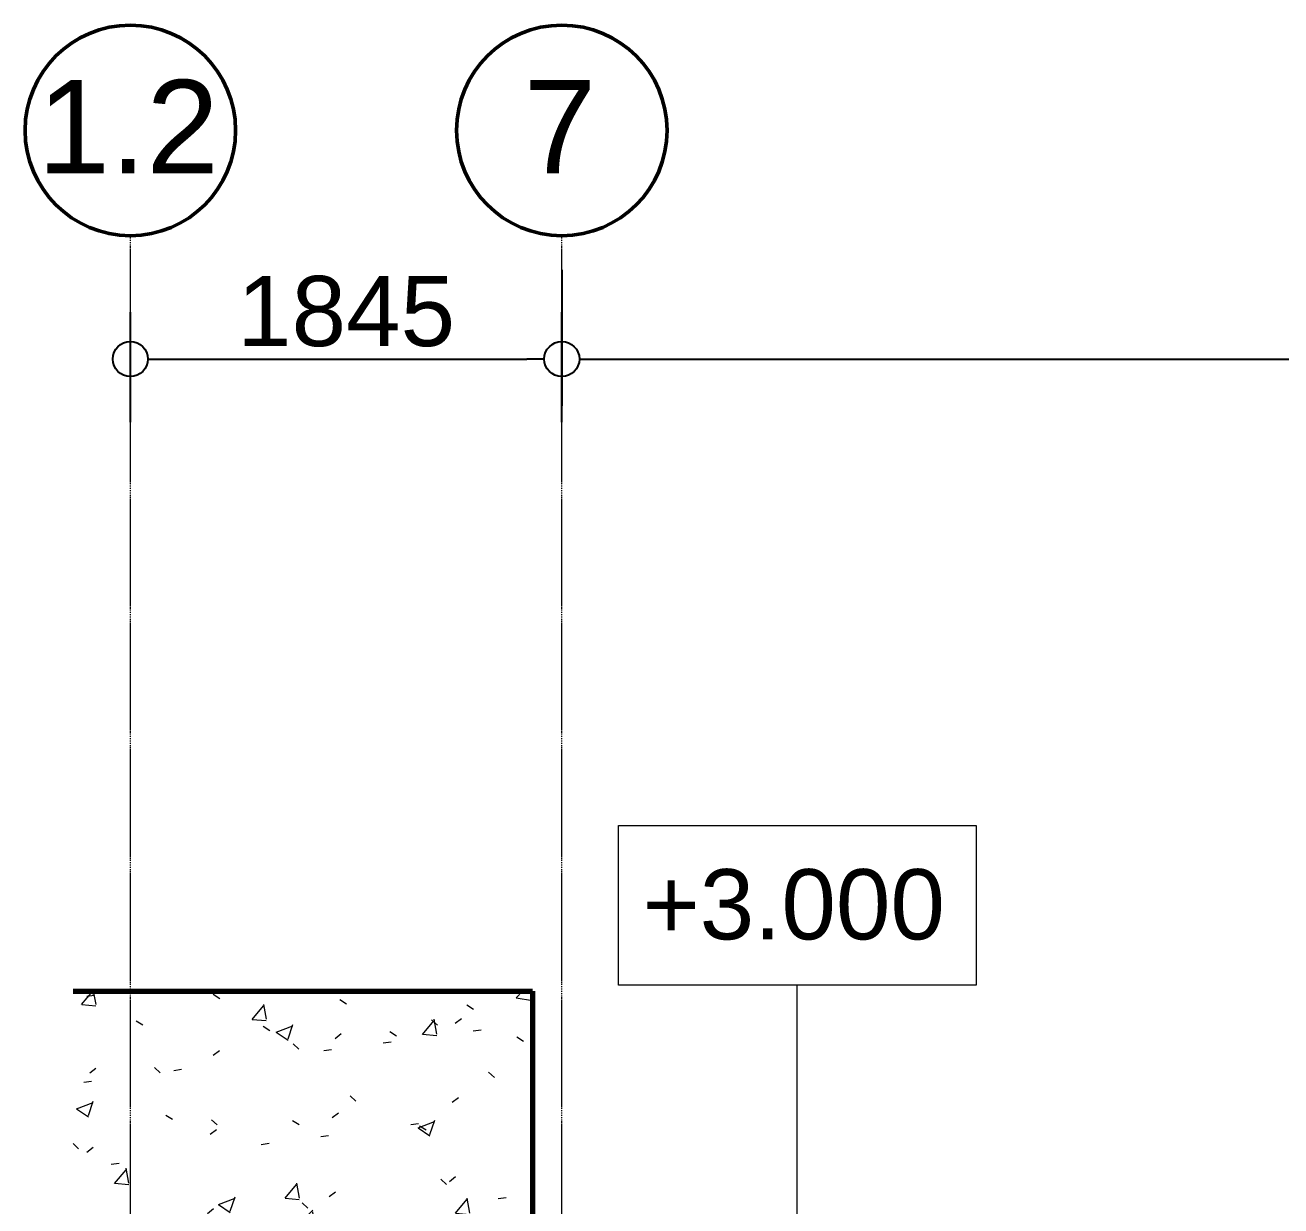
# Model space of a CAD drawing. Header units: millimetres. Extents: x -853432 to -773672, y -18171 to 22484.
# Drawn here: x -849577 to -844208, y 17055 to 22102 of the extents above; entities that cross this region are included whole.
import ezdxf

# ---------------------------------------------------------------- set-up
doc = ezdxf.new("R2010")
doc.units = ezdxf.units.MM
doc.linetypes.add('DPA_Grid _ Level 100', pattern=[10, 5.5, -1.6, 1.3, -1.6])
for name, color, linetype, lineweight in [('A-ANNO-DIMS', 1, 'Continuous', 9), ('A-WALL', 5, 'Continuous', 35), ('A-WALL-PATT', 1, 'Continuous', 35), ('G-ANNO-TEXT', 3, 'Continuous', 9), ('S-GRID', 251, 'Continuous', 9), ('S-GRID-IDEN', 3, 'Continuous', 50)]:
    doc.layers.add(name, color=color, linetype=linetype, lineweight=lineweight)
doc.styles.add('Arial', font='arial.ttf', dxfattribs={"height": 400})
doc.styles.add('Arial_2', font='arial.ttf', dxfattribs={"height": 300})
doc.dimstyles.new('DPA-DIM-3_0_C-C', dxfattribs={"dimscale": 304.8, "dimtxt": 306.07782, "dimasz": 0.492126, "dimexe": 0.656168, "dimexo": 0.0625, "dimgap": 0.164042, "dimtad": 1, "dimdec": 0, "dimzin": 0, "dimdsep": 46, "dimtxsty": 'Arial_2', "dimblk1": 'DOTBLANK', "dimblk2": 'DOTBLANK', "dimsah": 1, "dimcen": 0.09, "dimdle": 0.656168, "dimadec": 8, "dimazin": 0, "dimtfac": 1, "dimtdec": 4, "dimtix": 1, "dimtmove": 0, "dimatfit": 3, "dimfxl": 1.312336, "dimfxlon": 1, "dimtvp": 1, "dimtolj": 1, "dimtzin": 0, "dimarcsym": 2})

# ---------------------------------------------------------------- blocks, each defined once
blk = doc.blocks.new('Grid - 100 Scale-2291345-4251-01 ENLARGED CONCOURSE LEVEL - REFLECTED CEILING PLAN - SHEET 2')
at = {"layer": 'S-GRID-IDEN'}
blk.add_circle((0, 0), 4.5, dxfattribs=at)
blk = doc.blocks.new('_DotBlank')
at = {"color": 0, "linetype": 'ByBlock', "lineweight": -2}
blk.add_line((-0.5, 0), (-1, 0), dxfattribs=at)
blk.add_circle((0, 0), 0.5, dxfattribs=at)
blk = doc.blocks.new('*D2465')
at = {"layer": 'A-ANNO-DIMS', "color": 0, "lineweight": -2, "transparency": 16777216}
for p, q in [((-11400, 17476.4), (-11400, 16895.4)), ((0, 17476.4), (0, 16895.4)), ((-11250, 17095.4), (-150, 17095.4))]:
    blk.add_line(p, q, dxfattribs=at)
at = {"layer": 'Defpoints', "color": 0, "transparency": 16777216}
for p in [(-11400, 17495.4), (0, 17495.4), (0, 17095.4)]:
    blk.add_point(p, dxfattribs=at)
at = {"layer": 'A-ANNO-DIMS', "color": 0, "lineweight": -2, "transparency": 16777216, "xscale": 150, "yscale": 150, "zscale": 150, "rotation": 180}
blk.add_blockref('_DotBlank', (-11400, 17095.4), dxfattribs=at)
at = {"layer": 'A-ANNO-DIMS', "color": 0, "lineweight": -2, "transparency": 16777216, "xscale": 150, "yscale": 150, "zscale": 150}
blk.add_blockref('_DotBlank', (0, 17095.4), dxfattribs=at)
at = {"layer": 'A-ANNO-DIMS', "color": 0, "transparency": 16777216, "insert": (-5700, 17298.6), "char_height": 300, "width": 1384.414, "attachment_point": 5, "style": 'Arial_2'}
blk.add_mtext('\\A1;11400', dxfattribs=at)
blk = doc.blocks.new('*D2478')
at = {"layer": 'A-ANNO-DIMS', "color": 0, "lineweight": -2, "transparency": 16777216}
for p, q in [((-13245, 16826.1), (-13245, 17295.4)), ((-11400, 16826.1), (-11400, 17295.4)), ((-13095, 17095.4), (-11550, 17095.4))]:
    blk.add_line(p, q, dxfattribs=at)
at = {"layer": 'Defpoints', "color": 0, "transparency": 16777216}
for p in [(-11400, 17095.4), (-13245, 16807.1), (-11400, 16807.1)]:
    blk.add_point(p, dxfattribs=at)
at = {"layer": 'A-ANNO-DIMS', "color": 0, "lineweight": -2, "transparency": 16777216, "xscale": 150, "yscale": 150, "zscale": 150, "rotation": 180}
blk.add_blockref('_DotBlank', (-13245, 17095.4), dxfattribs=at)
at = {"layer": 'A-ANNO-DIMS', "color": 0, "lineweight": -2, "transparency": 16777216, "xscale": 150, "yscale": 150, "zscale": 150}
blk.add_blockref('_DotBlank', (-11400, 17095.4), dxfattribs=at)
at = {"layer": 'A-ANNO-DIMS', "color": 0, "transparency": 16777216, "insert": (-12322.5, 17298.6), "char_height": 300, "width": 1107.531, "attachment_point": 5, "style": 'Arial_2'}
blk.add_mtext('\\A1;1845', dxfattribs=at)
blk = doc.blocks.new('*U2464')
at = {"layer": 'S-GRID', "linetype": 'DPA_Grid _ Level 100'}
for p, q in [((-13245, -21399.8), (-13245, 17622.8)), ((-11400, -21399.8), (-11400, 17622.8))]:
    blk.add_line(p, q, dxfattribs=at)
at = {"layer": 'S-GRID-IDEN', "xscale": 99.99999999999993, "yscale": 99.99999999999993, "zscale": 99.99999999999993}
for p in [(-13245, 18072.8), (-11400, 18072.8)]:
    blk.add_blockref('Grid - 100 Scale-2291345-4251-01 ENLARGED CONCOURSE LEVEL - REFLECTED CEILING PLAN - SHEET 2', p, dxfattribs=at)
at = {"layer": 'S-GRID-IDEN', "lineweight": 9, "char_height": 400, "attachment_point": 1, "style": 'Arial'}
for s, insert, width in [('1.2', (-13642.8, 18288.7), 945.991), ('7', (-11563.3, 18288.7), 376.793)]:
    blk.add_mtext(s, dxfattribs=dict(at, insert=insert, width=width))
at = {"layer": 'A-ANNO-DIMS'}
for base, p1, p2, override, picture, middle in [((-11400, 17095.4), (-13245, 16807.1), (-11400, 16807.1), {"dimpost": '<>', "dimfxl": 1844.999993}, '*D2478', (-12322.5, 17298.6)), ((0, 17095.4), (-11400, 17495.4), (0, 17495.4), {"dimpost": '<>', "dimfxl": 11400}, '*D2465', (-5700, 17298.6))]:
    dim = blk.add_linear_dim(base=base, p1=p1, p2=p2, dimstyle='DPA-DIM-3_0_C-C', override=override, dxfattribs=at)
    dim.commit()
    dim.dimension.update_dxf_attribs({"geometry": picture, "text_midpoint": middle})

msp = doc.modelspace()

# ---------------------------------------------------------------- hatches: boundary and pattern name
at = {"layer": 'A-WALL-PATT', "lineweight": 9}
h = msp.add_hatch(dxfattribs=at)
h.set_pattern_fill('FP_1', color=256, style=0, pattern_type=2)
h.set_pattern_definition([(50, (0, 0), (728.7365, -63.75582), [76.2, -838.2]), (355, (0, 0), (-140.9716, 764.2276), [60.96, -670.56]), (100.451, (60.7, -5.3), (587.77, 700.46675), [64.76, -712.36]), (46.184, (0, 203.2), (1084.3162, -168.171), [114.3, -1257.3]), (96.636, (90.4, 189.2), (949.6099, 989.7098), [97.14, -1068.54]), (351.184, (0, 203.2), (949.6206, 989.7012), [91.44, -1005.84]), (21, (101.6, 152.4), (606.45787, -409.06057), [76.2, -838.2]), (326, (101.6, 152.4), (247.20834, 736.7529), [60.96, -670.56]), (71.451, (152.14, 118.3), (853.66825, 327.6855), [64.76, -712.36]), (37.5, (0, 0), (12.35469, 338.22012), [33.528, -628.904, 33.528, -647.192, -673.1]), (37.5, (0, 0), (12.35469, 338.22012), [-1343.152, 33.528, -639.572]), (7.5, (0, 0), (267.27887, 400.72213), [33.528, -354.584, 33.528, -613.664, -256.54]), (7.5, (0, 0), (267.27887, 400.72213), [-1035.304, 33.528, -223.012]), (327.5, (-226.57, 0), (542.36333, -22.915345), [33.528, -220.472, 33.528, -758.952, -1051.56]), (327.5, (-226.57, 0), (542.36333, -22.915345), [-1046.48, 33.528, -1018.032]), (317.5, (-328.17, 0), (592.51696, 101.7071), [33.528, -296.672, 33.528, -492.76, -746.76]), (317.5, (-328.17, 0), (592.51696, 101.7071), [-856.488, 33.528, -713.232])])
h.paths.add_polyline_path([(-847407.4, 16472), (-847407.4, 17972), (-849372.5, 17972), (-849372.5, 16472), (-848907.4, 16472)])

# ---------------------------------------------------------------- linework, layer by layer
at = {"layer": 'A-WALL', "color": 7, "lineweight": 70}
for p, q in [((-849372.5, 17972), (-847407.4, 17972)), ((-847407.4, 17972), (-847407.4, 16472))]:
    msp.add_line(p, q, dxfattribs=at)
at = {"layer": 'G-ANNO-TEXT', "color": 10}
msp.add_line((-846276, 11209.5), (-846276, 17998.6), dxfattribs=at)
at = {"layer": 'G-ANNO-TEXT', "color": 10, "flags": 128}
msp.add_lwpolyline([(-847040.7, 18681), (-845511.3, 18681), (-845511.3, 17998.6), (-847040.7, 17998.6)], close=True, dxfattribs=at)

# ---------------------------------------------------------------- block references
msp.add_blockref('*U2464', (-835882.4, 3579))

# ---------------------------------------------------------------- texts
at = {"layer": 'G-ANNO-TEXT', "color": 7, "insert": (-846937.5, 18494.1), "char_height": 300, "width": 1595.358, "attachment_point": 1, "style": 'Arial_2'}
msp.add_mtext('+3.000', dxfattribs=at)

doc.saveas('drawing.dxf')
